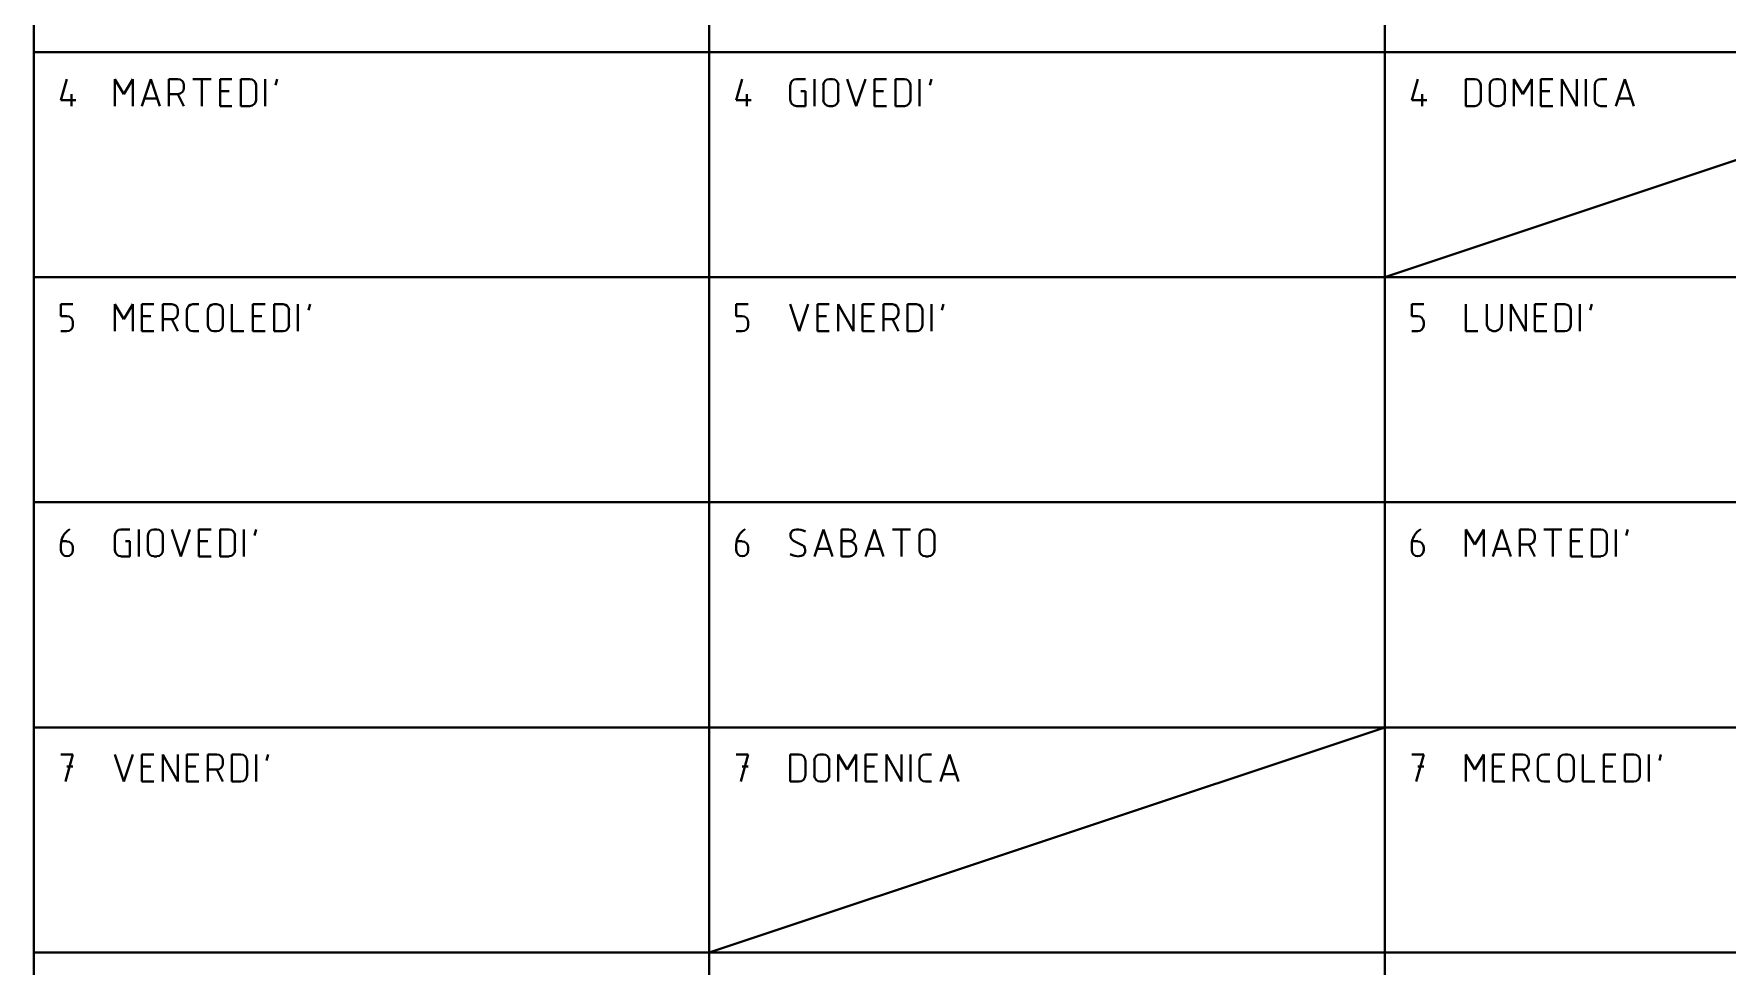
# Model space of a CAD drawing. Header units: millimetres. Extents: x 0 to 750, y -760 to 40.
# Drawn here: x 0 to 188, y -161.5 to -58 of the extents above; entities that cross this region are included whole.
import ezdxf

# ---------------------------------------------------------------- set-up
doc = ezdxf.new("R2010")
doc.units = ezdxf.units.MM
doc.layers.get('0').update_dxf_attribs({"lineweight": 40, "true_color": 0xffffff})

msp = doc.modelspace()

# ---------------------------------------------------------------- linework, layer by layer
for p, q in [((0, -60), (0, -35)), ((75, -60), (75, -35)), ((150, -60), (150, -35)), ((0, -60), (75, -60)), ((0, -85), (0, -60)), ((75, -60), (150, -60)), ((75, -85), (75, -60)), ((150, -60), (225, -60)), ((150, -85), (150, -60)), ((150, -85), (225, -60)), ((3, -65.33), (3.67, -63)), ((9, -66), (9, -63)), ((9, -63), (10, -64.67)), ((10, -64.67), (11, -63)), ((11, -63), (11, -66)), ((12, -66), (13, -63)), ((13, -63), (14, -66)), ((15, -66), (15, -63)), ((15, -63), (16, -63)), ((16.67, -63.67), (16.67, -64)), ((17.67, -63), (19.67, -63)), ((18.67, -63), (18.67, -66)), ((22, -63), (20.67, -63)), ((20.67, -63), (20.67, -66)), ((24, -63), (23, -63)), ((23, -63), (23, -66)), ((24.67, -65.33), (24.67, -63.67)), ((25.67, -63), (25.67, -66)), ((26.83, -63.67), (27, -63)), ((78, -65.33), (78.67, -63)), ((84, -63.67), (84, -65.33)), ((85.67, -63), (84.67, -63)), ((86.67, -63), (86.67, -66)), ((87.67, -65.33), (87.67, -63.67)), ((88.33, -63), (88.67, -63)), ((89.33, -63.67), (89.33, -65.33)), ((90.33, -63), (91.33, -66)), ((91.33, -66), (92.33, -63)), ((94.67, -63), (93.33, -63)), ((93.33, -63), (93.33, -66)), ((96.67, -63), (95.67, -63)), ((95.67, -63), (95.67, -66)), ((97.33, -65.33), (97.33, -63.67)), ((98.33, -63), (98.33, -66)), ((99.5, -63.67), (99.67, -63)), ((153, -65.33), (153.67, -63)), ((160, -63), (159, -63)), ((159, -63), (159, -66)), ((160.67, -65.33), (160.67, -63.67)), ((161.67, -65.33), (161.67, -63.67)), ((162.33, -63), (162.67, -63)), ((163.33, -63.67), (163.33, -65.33)), ((164.33, -66), (164.33, -63)), ((164.33, -63), (165.33, -64.67)), ((165.33, -64.67), (166.33, -63)), ((166.33, -63), (166.33, -66)), ((168.67, -63), (167.33, -63)), ((167.33, -63), (167.33, -66)), ((169.67, -66), (169.67, -63)), ((169.67, -63), (171.33, -66)), ((171.33, -66), (171.33, -63)), ((172.33, -63), (172.33, -66)), ((173.33, -63.67), (173.33, -65.33)), ((174.67, -63), (174, -63)), ((175.67, -66), (176.67, -63)), ((176.67, -63), (177.67, -66)), ((4.67, -65.33), (3, -65.33)), ((4.17, -66), (4.17, -64.67)), ((12.28, -65.17), (13.72, -65.17)), ((16, -64.67), (15, -64.67)), ((16, -64.67), (16.67, -66)), ((20.67, -64.33), (21.67, -64.33)), ((79.67, -65.33), (78, -65.33)), ((79.17, -66), (79.17, -64.67)), ((85.67, -64.33), (85.17, -64.33)), ((85.67, -66), (85.67, -64.33)), ((93.33, -64.33), (94.33, -64.33)), ((154.67, -65.33), (153, -65.33)), ((154.17, -66), (154.17, -64.67)), ((167.33, -64.33), (168.33, -64.33)), ((175.94, -65.17), (177.39, -65.17)), ((20.67, -66), (22, -66)), ((23, -66), (24, -66)), ((84.67, -66), (85.67, -66)), ((88.67, -66), (88.33, -66)), ((93.33, -66), (94.67, -66)), ((95.67, -66), (96.67, -66)), ((159, -66), (160, -66)), ((162.67, -66), (162.33, -66)), ((167.33, -66), (168.67, -66)), ((174, -66), (174.67, -66)), ((0, -85), (75, -85)), ((0, -110), (0, -85)), ((75, -85), (150, -85)), ((75, -110), (75, -85)), ((150, -85), (225, -85)), ((150, -110), (150, -85)), ((4.33, -88), (3, -88)), ((3, -88), (3, -89.33)), ((9, -91), (9, -88)), ((9, -88), (10, -89.67)), ((10, -89.67), (11, -88)), ((11, -88), (11, -91)), ((13.33, -88), (12, -88)), ((12, -88), (12, -91)), ((14.33, -91), (14.33, -88)), ((14.33, -88), (15.33, -88)), ((18.33, -88), (17.67, -88)), ((20, -88), (20.33, -88)), ((22, -88), (22, -91)), ((25.67, -88), (24.33, -88)), ((24.33, -88), (24.33, -91)), ((27.67, -88), (26.67, -88)), ((26.67, -88), (26.67, -91)), ((29.33, -88), (29.33, -91)), ((30.5, -88.67), (30.67, -88)), ((79.33, -88), (78, -88)), ((78, -88), (78, -89.33)), ((84, -88), (85, -91)), ((85, -91), (86, -88)), ((88.33, -88), (87, -88)), ((87, -88), (87, -91)), ((89.33, -91), (89.33, -88)), ((89.33, -88), (91, -91)), ((91, -91), (91, -88)), ((93.33, -88), (92, -88)), ((92, -88), (92, -91)), ((94.33, -91), (94.33, -88)), ((94.33, -88), (95.33, -88)), ((98, -88), (97, -88)), ((97, -88), (97, -91)), ((99.67, -88), (99.67, -91)), ((100.83, -88.67), (101, -88)), ((154.33, -88), (153, -88)), ((153, -88), (153, -89.33)), ((159, -88), (159, -91)), ((161.33, -88), (161.33, -90.17)), ((163, -90.17), (163, -88)), ((164, -91), (164, -88)), ((164, -88), (165.67, -91)), ((165.67, -91), (165.67, -88)), ((168, -88), (166.67, -88)), ((166.67, -88), (166.67, -91)), ((170, -88), (169, -88)), ((169, -88), (169, -91)), ((171.67, -88), (171.67, -91)), ((172.83, -88.67), (173, -88)), ((3, -89.33), (3.67, -89.33)), ((4.33, -90), (4.33, -90.33)), ((12, -89.33), (13, -89.33)), ((15.33, -89.67), (14.33, -89.67)), ((15.33, -89.67), (16, -91)), ((16, -88.67), (16, -89)), ((17, -88.67), (17, -90.33)), ((19.33, -90.33), (19.33, -88.67)), ((21, -88.67), (21, -90.33)), ((24.33, -89.33), (25.33, -89.33)), ((28.33, -90.33), (28.33, -88.67)), ((78, -89.33), (78.67, -89.33)), ((79.33, -90), (79.33, -90.33)), ((87, -89.33), (88, -89.33)), ((92, -89.33), (93, -89.33)), ((95.33, -89.67), (94.33, -89.67)), ((95.33, -89.67), (96, -91)), ((96, -88.67), (96, -89)), ((98.67, -90.33), (98.67, -88.67)), ((153, -89.33), (153.67, -89.33)), ((154.33, -90), (154.33, -90.33)), ((166.67, -89.33), (167.67, -89.33)), ((170.67, -90.33), (170.67, -88.67)), ((3.67, -91), (3, -91)), ((12, -91), (13.33, -91)), ((17.67, -91), (18.33, -91)), ((20.33, -91), (20, -91)), ((22, -91), (23.33, -91)), ((24.33, -91), (25.67, -91)), ((26.67, -91), (27.67, -91)), ((78.67, -91), (78, -91)), ((87, -91), (88.33, -91)), ((92, -91), (93.33, -91)), ((97, -91), (98, -91)), ((153.67, -91), (153, -91)), ((159, -91), (160.33, -91)), ((166.67, -91), (168, -91)), ((169, -91), (170, -91)), ((0, -110), (75, -110)), ((0, -135), (0, -110)), ((75, -110), (150, -110)), ((75, -135), (75, -110)), ((150, -110), (225, -110)), ((150, -135), (150, -110)), ((3.67, -114.33), (3.04, -114.33)), ((9, -113.67), (9, -115.33)), ((10.67, -113), (9.67, -113)), ((10.67, -114.33), (10.17, -114.33)), ((10.67, -116), (10.67, -114.33)), ((11.67, -113), (11.67, -116)), ((12.67, -115.33), (12.67, -113.67)), ((13.33, -113), (13.67, -113)), ((14.33, -113.67), (14.33, -115.33)), ((15.33, -113), (16.33, -116)), ((16.33, -116), (17.33, -113)), ((19.67, -113), (18.33, -113)), ((18.33, -113), (18.33, -116)), ((18.33, -114.33), (19.33, -114.33)), ((21.67, -113), (20.67, -113)), ((20.67, -113), (20.67, -116)), ((22.33, -115.33), (22.33, -113.67)), ((23.33, -113), (23.33, -116)), ((24.5, -113.67), (24.67, -113)), ((78.67, -114.33), (78.04, -114.33)), ((84.36, -114.26), (85.3, -114.74)), ((86.67, -116), (87.67, -113)), ((87.67, -113), (88.67, -116)), ((89.67, -116), (89.67, -113)), ((89.67, -113), (90.5, -113)), ((89.67, -114.33), (90.53, -114.33)), ((92.33, -116), (93.33, -113)), ((93.33, -113), (94.33, -116)), ((95.33, -113), (97.33, -113)), ((96.33, -113), (96.33, -116)), ((98.33, -115.33), (98.33, -113.67)), ((99, -113), (99.33, -113)), ((100, -113.67), (100, -115.33)), ((153.67, -114.33), (153.04, -114.33)), ((159, -116), (159, -113)), ((159, -113), (160, -114.67)), ((160, -114.67), (161, -113)), ((161, -113), (161, -116)), ((162, -116), (163, -113)), ((163, -113), (164, -116)), ((165, -116), (165, -113)), ((165, -113), (166, -113)), ((166, -114.67), (165, -114.67)), ((166, -114.67), (166.67, -116)), ((166.67, -113.67), (166.67, -114)), ((167.67, -113), (169.67, -113)), ((168.67, -113), (168.67, -116)), ((172, -113), (170.67, -113)), ((170.67, -113), (170.67, -116)), ((170.67, -114.33), (171.67, -114.33)), ((174, -113), (173, -113)), ((173, -113), (173, -116)), ((174.67, -115.33), (174.67, -113.67)), ((175.67, -113), (175.67, -116)), ((176.83, -113.67), (177, -113)), ((3, -114.73), (3, -115.33)), ((4.33, -115.33), (4.33, -115)), ((9.67, -116), (10.67, -116)), ((13.67, -116), (13.33, -116)), ((18.33, -116), (19.67, -116)), ((20.67, -116), (21.67, -116)), ((78, -114.73), (78, -115.33)), ((79.33, -115.33), (79.33, -115)), ((86.94, -115.17), (88.39, -115.17)), ((90.53, -116), (89.67, -116)), ((91.33, -115.13), (91.33, -115.2)), ((92.61, -115.17), (94.06, -115.17)), ((99.33, -116), (99, -116)), ((153, -114.73), (153, -115.33)), ((154.33, -115.33), (154.33, -115)), ((162.28, -115.17), (163.72, -115.17)), ((170.67, -116), (172, -116)), ((173, -116), (174, -116)), ((0, -135), (75, -135)), ((0, -160), (0, -135)), ((75, -135), (150, -135)), ((75, -160), (75, -135)), ((75, -160), (150, -135)), ((150, -135), (225, -135)), ((150, -160), (150, -135)), ((3, -138), (4.33, -138)), ((4.33, -138), (3.5, -141)), ((9, -138), (10, -141)), ((10, -141), (11, -138)), ((13.33, -138), (12, -138)), ((12, -138), (12, -141)), ((14.33, -141), (14.33, -138)), ((14.33, -138), (16, -141)), ((16, -141), (16, -138)), ((18.33, -138), (17, -138)), ((17, -138), (17, -141)), ((19.33, -141), (19.33, -138)), ((19.33, -138), (20.33, -138)), ((21, -138.67), (21, -139)), ((23, -138), (22, -138)), ((22, -138), (22, -141)), ((23.67, -140.33), (23.67, -138.67)), ((24.67, -138), (24.67, -141)), ((25.83, -138.67), (26, -138)), ((78, -138), (79.33, -138)), ((79.33, -138), (78.5, -141)), ((85, -138), (84, -138)), ((84, -138), (84, -141)), ((85.67, -140.33), (85.67, -138.67)), ((86.67, -140.33), (86.67, -138.67)), ((87.33, -138), (87.67, -138)), ((88.33, -138.67), (88.33, -140.33)), ((89.33, -141), (89.33, -138)), ((89.33, -138), (90.33, -139.67)), ((90.33, -139.67), (91.33, -138)), ((91.33, -138), (91.33, -141)), ((93.67, -138), (92.33, -138)), ((92.33, -138), (92.33, -141)), ((94.67, -141), (94.67, -138)), ((94.67, -138), (96.33, -141)), ((96.33, -141), (96.33, -138)), ((97.33, -138), (97.33, -141)), ((98.33, -138.67), (98.33, -140.33)), ((99.67, -138), (99, -138)), ((100.67, -141), (101.67, -138)), ((101.67, -138), (102.67, -141)), ((153, -138), (154.33, -138)), ((154.33, -138), (153.5, -141)), ((159, -141), (159, -138)), ((159, -138), (160, -139.67)), ((160, -139.67), (161, -138)), ((161, -138), (161, -141)), ((163.33, -138), (162, -138)), ((162, -138), (162, -141)), ((164.33, -141), (164.33, -138)), ((164.33, -138), (165.33, -138)), ((166, -138.67), (166, -139)), ((167, -138.67), (167, -140.33)), ((168.33, -138), (167.67, -138)), ((169.33, -140.33), (169.33, -138.67)), ((170, -138), (170.33, -138)), ((171, -138.67), (171, -140.33)), ((172, -138), (172, -141)), ((175.67, -138), (174.33, -138)), ((174.33, -138), (174.33, -141)), ((177.67, -138), (176.67, -138)), ((176.67, -138), (176.67, -141)), ((178.33, -140.33), (178.33, -138.67)), ((179.33, -138), (179.33, -141)), ((180.5, -138.67), (180.67, -138)), ((3.67, -139.33), (4.33, -139.33)), ((12, -139.33), (13, -139.33)), ((12, -141), (13.33, -141)), ((17, -139.33), (18, -139.33)), ((17, -141), (18.33, -141)), ((20.33, -139.67), (19.33, -139.67)), ((20.33, -139.67), (21, -141)), ((22, -141), (23, -141)), ((78.67, -139.33), (79.33, -139.33)), ((84, -141), (85, -141)), ((87.67, -141), (87.33, -141)), ((92.33, -139.33), (93.33, -139.33)), ((92.33, -141), (93.67, -141)), ((99, -141), (99.67, -141)), ((100.94, -140.17), (102.39, -140.17)), ((153.67, -139.33), (154.33, -139.33)), ((162, -139.33), (163, -139.33)), ((162, -141), (163.33, -141)), ((165.33, -139.67), (164.33, -139.67)), ((165.33, -139.67), (166, -141)), ((167.67, -141), (168.33, -141)), ((170.33, -141), (170, -141)), ((172, -141), (173.33, -141)), ((174.33, -139.33), (175.33, -139.33)), ((174.33, -141), (175.67, -141)), ((176.67, -141), (177.67, -141)), ((0, -160), (75, -160)), ((0, -185), (0, -160)), ((75, -160), (150, -160)), ((75, -185), (75, -160)), ((150, -160), (225, -160)), ((150, -185), (150, -160))]:
    msp.add_line(p, q)
for centre, radius, start, end in [((16, -63.67), 0.667, 0, 90), ((24, -63.67), 0.667, 0, 90), ((84.67, -63.67), 0.667, 90, 180), ((88.33, -63.67), 0.667, 90, 180), ((88.67, -63.67), 0.667, 0, 90), ((96.67, -63.67), 0.667, 0, 90), ((160, -63.67), 0.667, 0, 90), ((162.33, -63.67), 0.667, 90, 180), ((162.67, -63.67), 0.667, 0, 90), ((174, -63.67), 0.667, 90, 180), ((16, -64), 0.667, 270, 0), ((24, -65.33), 0.667, 270, 0), ((84.67, -65.33), 0.667, 180, 270), ((88.33, -65.33), 0.667, 180, 270), ((88.67, -65.33), 0.667, 270, 0), ((96.67, -65.33), 0.667, 270, 0), ((160, -65.33), 0.667, 270, 0), ((162.33, -65.33), 0.667, 180, 270), ((162.67, -65.33), 0.667, 270, 0), ((174, -65.33), 0.667, 180, 270), ((15.33, -88.67), 0.667, 0, 90), ((17.67, -88.67), 0.667, 90, 180), ((20, -88.67), 0.667, 90, 180), ((20.33, -88.67), 0.667, 0, 90), ((27.67, -88.67), 0.667, 0, 90), ((95.33, -88.67), 0.667, 0, 90), ((98, -88.67), 0.667, 0, 90), ((170, -88.67), 0.667, 0, 90), ((3.67, -90), 0.667, 0, 90), ((15.33, -89), 0.667, 270, 0), ((78.67, -90), 0.667, 0, 90), ((95.33, -89), 0.667, 270, 0), ((153.67, -90), 0.667, 0, 90), ((162.17, -90.17), 0.833, 180, 0), ((3.67, -90.33), 0.667, 270, 0), ((17.67, -90.33), 0.667, 180, 270), ((20, -90.33), 0.667, 180, 270), ((20.33, -90.33), 0.667, 270, 0), ((27.67, -90.33), 0.667, 270, 0), ((78.67, -90.33), 0.667, 270, 0), ((98, -90.33), 0.667, 270, 0), ((153.67, -90.33), 0.667, 270, 0), ((170, -90.33), 0.667, 270, 0), ((5, -114.73), 2, 120, 180), ((3.67, -115), 0.667, 0, 90), ((9.67, -113.67), 0.667, 90, 180), ((13.33, -113.67), 0.667, 90, 180), ((13.67, -113.67), 0.667, 0, 90), ((21.67, -113.67), 0.667, 0, 90), ((80, -114.73), 2, 120, 180), ((78.67, -115), 0.667, 0, 90), ((84.67, -113.67), 0.667, 90, 243), ((84.67, -115.21), 2.21, 63.07, 90), ((90.5, -113.67), 0.667, 270, 90), ((90.53, -115.13), 0.8, 0, 90), ((99, -113.67), 0.667, 90, 180), ((99.33, -113.67), 0.667, 0, 90), ((155, -114.73), 2, 120, 180), ((153.67, -115), 0.667, 0, 90), ((166, -113.67), 0.667, 0, 90), ((166, -114), 0.667, 270, 0), ((174, -113.67), 0.667, 0, 90), ((3.67, -115.33), 0.667, 180, 0), ((9.67, -115.33), 0.667, 180, 270), ((13.33, -115.33), 0.667, 180, 270), ((13.67, -115.33), 0.667, 270, 0), ((21.67, -115.33), 0.667, 270, 0), ((78.67, -115.33), 0.667, 180, 0), ((85, -113.79), 2.21, 243.1, 270), ((85, -115.33), 0.667, 270, 62.98), ((90.53, -115.2), 0.8, 270, 0), ((99, -115.33), 0.667, 180, 270), ((99.33, -115.33), 0.667, 270, 0), ((153.67, -115.33), 0.667, 180, 0), ((174, -115.33), 0.667, 270, 0), ((20.33, -138.67), 0.667, 0, 90), ((20.33, -139), 0.667, 270, 0), ((23, -138.67), 0.667, 0, 90), ((85, -138.67), 0.667, 0, 90), ((87.33, -138.67), 0.667, 90, 180), ((87.67, -138.67), 0.667, 0, 90), ((99, -138.67), 0.667, 90, 180), ((165.33, -138.67), 0.667, 0, 90), ((165.33, -139), 0.667, 270, 0), ((167.67, -138.67), 0.667, 90, 180), ((170, -138.67), 0.667, 90, 180), ((170.33, -138.67), 0.667, 0, 90), ((177.67, -138.67), 0.667, 0, 90), ((23, -140.33), 0.667, 270, 0), ((85, -140.33), 0.667, 270, 0), ((87.33, -140.33), 0.667, 180, 270), ((87.67, -140.33), 0.667, 270, 0), ((99, -140.33), 0.667, 180, 270), ((167.67, -140.33), 0.667, 180, 270), ((170, -140.33), 0.667, 180, 270), ((170.33, -140.33), 0.667, 270, 0), ((177.67, -140.33), 0.667, 270, 0)]:
    msp.add_arc(centre, radius, start, end)

doc.saveas('drawing.dxf')
